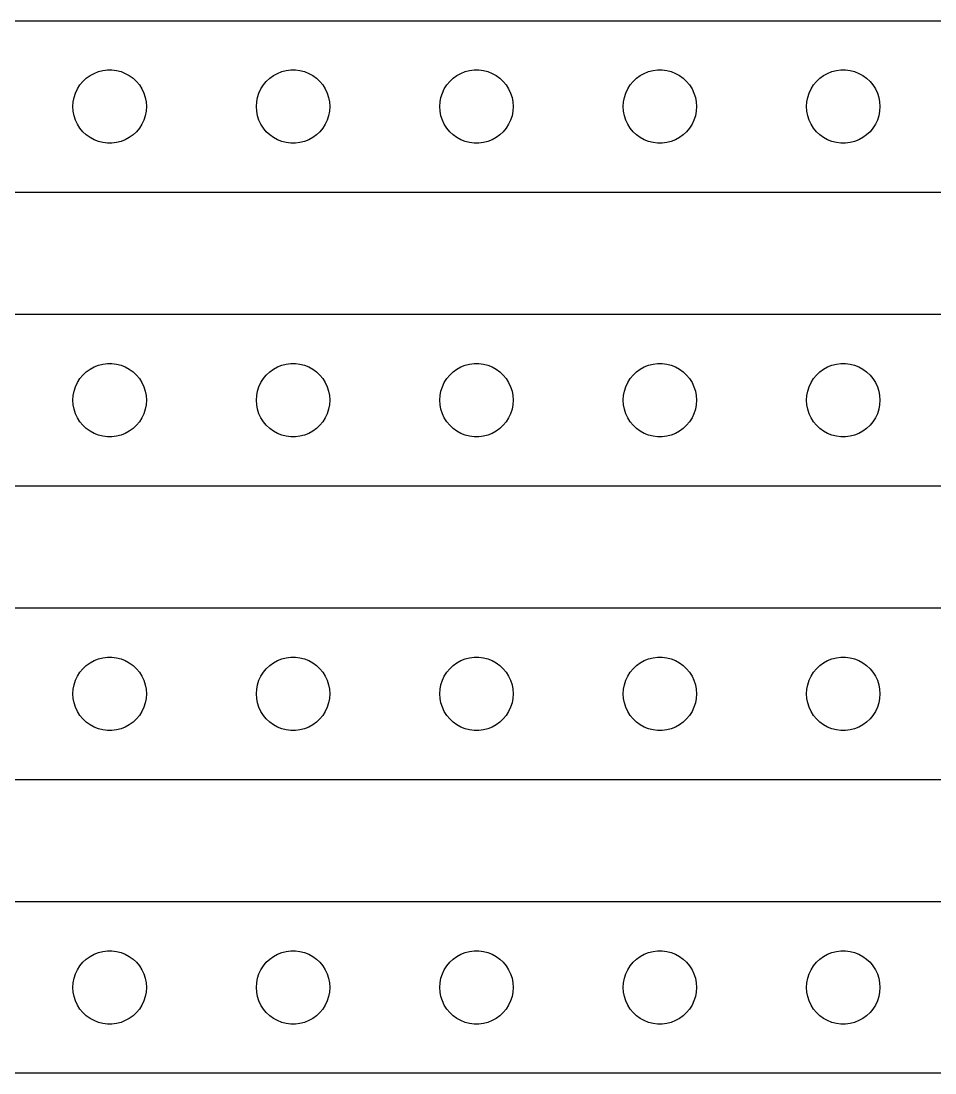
# Model space of a CAD drawing. Header units: metres. Extents: x -150 to 150, y 65 to 151.
# Drawn here: x -74.8 to 0, y 65 to 151 of the extents above; entities that cross this region are included whole.
import ezdxf

# ---------------------------------------------------------------- set-up
doc = ezdxf.new("R2010")
doc.units = ezdxf.units.M

msp = doc.modelspace()

# ---------------------------------------------------------------- linework, layer by layer
for p, q in [((144.814, 150.99), (-144.814, 150.99)), ((-69.6869, 146.054), (-69.4123, 146.312)), ((-69.4123, 146.312), (-69.1075, 146.533)), ((-69.1075, 146.533), (-68.7773, 146.714)), ((-68.7773, 146.714), (-68.427, 146.853)), ((-68.427, 146.853), (-68.0621, 146.947)), ((-68.0621, 146.947), (-67.6884, 146.994)), ((-67.6884, 146.994), (-67.3116, 146.994)), ((-67.3116, 146.994), (-66.9379, 146.947)), ((-66.9379, 146.947), (-66.573, 146.853)), ((-66.573, 146.853), (-66.2227, 146.714)), ((-66.2227, 146.714), (-65.8925, 146.533)), ((-65.8925, 146.533), (-65.5877, 146.312)), ((-65.5877, 146.312), (-65.3131, 146.054)), ((-54.6869, 146.054), (-54.4123, 146.312)), ((-54.4123, 146.312), (-54.1075, 146.533)), ((-54.1075, 146.533), (-53.7773, 146.714)), ((-53.7773, 146.714), (-53.427, 146.853)), ((-53.427, 146.853), (-53.0621, 146.947)), ((-53.0621, 146.947), (-52.6884, 146.994)), ((-52.6884, 146.994), (-52.3116, 146.994)), ((-52.3116, 146.994), (-51.9379, 146.947)), ((-51.9379, 146.947), (-51.5729, 146.853)), ((-51.5729, 146.853), (-51.2227, 146.714)), ((-51.2227, 146.714), (-50.8925, 146.533)), ((-50.8925, 146.533), (-50.5877, 146.312)), ((-50.5877, 146.312), (-50.3131, 146.054)), ((-39.6869, 146.054), (-39.4123, 146.312)), ((-39.4123, 146.312), (-39.1075, 146.533)), ((-39.1075, 146.533), (-38.7773, 146.714)), ((-38.7773, 146.714), (-38.427, 146.853)), ((-38.427, 146.853), (-38.0621, 146.947)), ((-38.0621, 146.947), (-37.6884, 146.994)), ((-37.6884, 146.994), (-37.3116, 146.994)), ((-37.3116, 146.994), (-36.9379, 146.947)), ((-36.9379, 146.947), (-36.5729, 146.853)), ((-36.5729, 146.853), (-36.2227, 146.714)), ((-36.2227, 146.714), (-35.8925, 146.533)), ((-35.8925, 146.533), (-35.5877, 146.312)), ((-35.5877, 146.312), (-35.3131, 146.054)), ((-24.6869, 146.054), (-24.4123, 146.312)), ((-24.4123, 146.312), (-24.1075, 146.533)), ((-24.1075, 146.533), (-23.7773, 146.714)), ((-23.7773, 146.714), (-23.427, 146.853)), ((-23.427, 146.853), (-23.0621, 146.947)), ((-23.0621, 146.947), (-22.6884, 146.994)), ((-22.6884, 146.994), (-22.3116, 146.994)), ((-22.3116, 146.994), (-21.9379, 146.947)), ((-21.9379, 146.947), (-21.5729, 146.853)), ((-21.5729, 146.853), (-21.2227, 146.714)), ((-21.2227, 146.714), (-20.8925, 146.533)), ((-20.8925, 146.533), (-20.5877, 146.312)), ((-20.5877, 146.312), (-20.3131, 146.054)), ((-9.6869, 146.054), (-9.41226, 146.312)), ((-9.41226, 146.312), (-9.10747, 146.533)), ((-9.10747, 146.533), (-8.77733, 146.714)), ((-8.77733, 146.714), (-8.42705, 146.853)), ((-8.42705, 146.853), (-8.06213, 146.947)), ((-8.06213, 146.947), (-7.68837, 146.994)), ((-7.68837, 146.994), (-7.31161, 146.994)), ((-7.31161, 146.994), (-6.93785, 146.947)), ((-6.93785, 146.947), (-6.57294, 146.853)), ((-6.57294, 146.853), (-6.22266, 146.714)), ((-6.22266, 146.714), (-5.89252, 146.533)), ((-5.89252, 146.533), (-5.58772, 146.312)), ((-5.58772, 146.312), (-5.31308, 146.054)), ((-70.2893, 145.104), (-70.1289, 145.445)), ((-70.1289, 145.445), (-69.927, 145.763)), ((-69.927, 145.763), (-69.6869, 146.054)), ((-65.3131, 146.054), (-65.073, 145.763)), ((-65.073, 145.763), (-64.8711, 145.445)), ((-64.8711, 145.445), (-64.7107, 145.104)), ((-55.2893, 145.104), (-55.1289, 145.445)), ((-55.1289, 145.445), (-54.927, 145.763)), ((-54.927, 145.763), (-54.6869, 146.054)), ((-50.3131, 146.054), (-50.0729, 145.763)), ((-50.0729, 145.763), (-49.8711, 145.445)), ((-49.8711, 145.445), (-49.7107, 145.104)), ((-40.2893, 145.104), (-40.1289, 145.445)), ((-40.1289, 145.445), (-39.927, 145.763)), ((-39.927, 145.763), (-39.6869, 146.054)), ((-35.3131, 146.054), (-35.0729, 145.763)), ((-35.0729, 145.763), (-34.8711, 145.445)), ((-34.8711, 145.445), (-34.7107, 145.104)), ((-25.2893, 145.104), (-25.1289, 145.445)), ((-25.1289, 145.445), (-24.927, 145.763)), ((-24.927, 145.763), (-24.6869, 146.054)), ((-20.3131, 146.054), (-20.0729, 145.763)), ((-20.0729, 145.763), (-19.8711, 145.445)), ((-19.8711, 145.445), (-19.7107, 145.104)), ((-10.2893, 145.104), (-10.1289, 145.445)), ((-10.1289, 145.445), (-9.92705, 145.763)), ((-9.92705, 145.763), (-9.6869, 146.054)), ((-5.31308, 146.054), (-5.07294, 145.763)), ((-5.07294, 145.763), (-4.87108, 145.445)), ((-4.87108, 145.445), (-4.71066, 145.104)), ((-70.4763, 144.376), (-70.4057, 144.746)), ((-70.4057, 144.746), (-70.2893, 145.104)), ((-64.7107, 145.104), (-64.5943, 144.746)), ((-64.5943, 144.746), (-64.5237, 144.376)), ((-55.4763, 144.376), (-55.4057, 144.746)), ((-55.4057, 144.746), (-55.2893, 145.104)), ((-49.7107, 145.104), (-49.5942, 144.746)), ((-49.5942, 144.746), (-49.5237, 144.376)), ((-40.4763, 144.376), (-40.4057, 144.746)), ((-40.4057, 144.746), (-40.2893, 145.104)), ((-34.7107, 145.104), (-34.5942, 144.746)), ((-34.5942, 144.746), (-34.5237, 144.376)), ((-25.4763, 144.376), (-25.4057, 144.746)), ((-25.4057, 144.746), (-25.2893, 145.104)), ((-19.7107, 145.104), (-19.5942, 144.746)), ((-19.5942, 144.746), (-19.5237, 144.376)), ((-10.4763, 144.376), (-10.4057, 144.746)), ((-10.4057, 144.746), (-10.2893, 145.104)), ((-4.71066, 145.104), (-4.59424, 144.746)), ((-4.59424, 144.746), (-4.52365, 144.376)), ((-70.5, 144), (-70.4763, 144.376)), ((-70.4763, 143.624), (-70.5, 144)), ((-70.4057, 143.254), (-70.4763, 143.624)), ((-64.5237, 143.624), (-64.5943, 143.254)), ((-64.5237, 144.376), (-64.5, 144)), ((-64.5, 144), (-64.5237, 143.624)), ((-55.5, 144), (-55.4763, 144.376)), ((-55.4763, 143.624), (-55.5, 144)), ((-55.4057, 143.254), (-55.4763, 143.624)), ((-49.5237, 143.624), (-49.5942, 143.254)), ((-49.5237, 144.376), (-49.5, 144)), ((-49.5, 144), (-49.5237, 143.624)), ((-40.5, 144), (-40.4763, 144.376)), ((-40.4763, 143.624), (-40.5, 144)), ((-40.4057, 143.254), (-40.4763, 143.624)), ((-34.5237, 143.624), (-34.5942, 143.254)), ((-34.5237, 144.376), (-34.5, 144)), ((-34.5, 144), (-34.5237, 143.624)), ((-25.5, 144), (-25.4763, 144.376)), ((-25.4763, 143.624), (-25.5, 144)), ((-25.4057, 143.254), (-25.4763, 143.624)), ((-19.5237, 143.624), (-19.5942, 143.254)), ((-19.5237, 144.376), (-19.5, 144)), ((-19.5, 144), (-19.5237, 143.624)), ((-10.5, 144), (-10.4763, 144.376)), ((-10.4763, 143.624), (-10.5, 144)), ((-10.4057, 143.254), (-10.4763, 143.624)), ((-4.52365, 143.624), (-4.59424, 143.254)), ((-4.52365, 144.376), (-4.5, 144)), ((-4.5, 144), (-4.52365, 143.624)), ((-70.2893, 142.896), (-70.4057, 143.254)), ((-70.1289, 142.555), (-70.2893, 142.896)), ((-64.7107, 142.896), (-64.8711, 142.555)), ((-64.5943, 143.254), (-64.7107, 142.896)), ((-55.2893, 142.896), (-55.4057, 143.254)), ((-55.1289, 142.555), (-55.2893, 142.896)), ((-49.7107, 142.896), (-49.8711, 142.555)), ((-49.5942, 143.254), (-49.7107, 142.896)), ((-40.2893, 142.896), (-40.4057, 143.254)), ((-40.1289, 142.555), (-40.2893, 142.896)), ((-34.7107, 142.896), (-34.8711, 142.555)), ((-34.5942, 143.254), (-34.7107, 142.896)), ((-25.2893, 142.896), (-25.4057, 143.254)), ((-25.1289, 142.555), (-25.2893, 142.896)), ((-19.7107, 142.896), (-19.8711, 142.555)), ((-19.5942, 143.254), (-19.7107, 142.896)), ((-10.2893, 142.896), (-10.4057, 143.254)), ((-10.1289, 142.555), (-10.2893, 142.896)), ((-4.71066, 142.896), (-4.87108, 142.555)), ((-4.59424, 143.254), (-4.71066, 142.896)), ((-69.927, 142.237), (-70.1289, 142.555)), ((-69.6869, 141.946), (-69.927, 142.237)), ((-69.4123, 141.688), (-69.6869, 141.946)), ((-65.3131, 141.946), (-65.5877, 141.688)), ((-65.073, 142.237), (-65.3131, 141.946)), ((-64.8711, 142.555), (-65.073, 142.237)), ((-54.927, 142.237), (-55.1289, 142.555)), ((-54.6869, 141.946), (-54.927, 142.237)), ((-54.4123, 141.688), (-54.6869, 141.946)), ((-50.3131, 141.946), (-50.5877, 141.688)), ((-50.0729, 142.237), (-50.3131, 141.946)), ((-49.8711, 142.555), (-50.0729, 142.237)), ((-39.927, 142.237), (-40.1289, 142.555)), ((-39.6869, 141.946), (-39.927, 142.237)), ((-39.4123, 141.688), (-39.6869, 141.946)), ((-35.3131, 141.946), (-35.5877, 141.688)), ((-35.0729, 142.237), (-35.3131, 141.946)), ((-34.8711, 142.555), (-35.0729, 142.237)), ((-24.927, 142.237), (-25.1289, 142.555)), ((-24.6869, 141.946), (-24.927, 142.237)), ((-24.4123, 141.688), (-24.6869, 141.946)), ((-20.3131, 141.946), (-20.5877, 141.688)), ((-20.0729, 142.237), (-20.3131, 141.946)), ((-19.8711, 142.555), (-20.0729, 142.237)), ((-9.92705, 142.237), (-10.1289, 142.555)), ((-9.6869, 141.946), (-9.92705, 142.237)), ((-9.41226, 141.688), (-9.6869, 141.946)), ((-5.31308, 141.946), (-5.58772, 141.688)), ((-5.07294, 142.237), (-5.31308, 141.946)), ((-4.87108, 142.555), (-5.07294, 142.237)), ((-69.1075, 141.467), (-69.4123, 141.688)), ((-68.7773, 141.286), (-69.1075, 141.467)), ((-68.427, 141.147), (-68.7773, 141.286)), ((-68.0621, 141.053), (-68.427, 141.147)), ((-67.6884, 141.006), (-68.0621, 141.053)), ((-66.9379, 141.053), (-67.3116, 141.006)), ((-66.573, 141.147), (-66.9379, 141.053)), ((-66.2227, 141.286), (-66.573, 141.147)), ((-65.8925, 141.467), (-66.2227, 141.286)), ((-65.5877, 141.688), (-65.8925, 141.467)), ((-54.1075, 141.467), (-54.4123, 141.688)), ((-53.7773, 141.286), (-54.1075, 141.467)), ((-53.427, 141.147), (-53.7773, 141.286)), ((-53.0621, 141.053), (-53.427, 141.147)), ((-52.6884, 141.006), (-53.0621, 141.053)), ((-51.9379, 141.053), (-52.3116, 141.006)), ((-51.5729, 141.147), (-51.9379, 141.053)), ((-51.2227, 141.286), (-51.5729, 141.147)), ((-50.8925, 141.467), (-51.2227, 141.286)), ((-50.5877, 141.688), (-50.8925, 141.467)), ((-39.1075, 141.467), (-39.4123, 141.688)), ((-38.7773, 141.286), (-39.1075, 141.467)), ((-38.427, 141.147), (-38.7773, 141.286)), ((-38.0621, 141.053), (-38.427, 141.147)), ((-37.6884, 141.006), (-38.0621, 141.053)), ((-36.9379, 141.053), (-37.3116, 141.006)), ((-36.5729, 141.147), (-36.9379, 141.053)), ((-36.2227, 141.286), (-36.5729, 141.147)), ((-35.8925, 141.467), (-36.2227, 141.286)), ((-35.5877, 141.688), (-35.8925, 141.467)), ((-24.1075, 141.467), (-24.4123, 141.688)), ((-23.7773, 141.286), (-24.1075, 141.467)), ((-23.427, 141.147), (-23.7773, 141.286)), ((-23.0621, 141.053), (-23.427, 141.147)), ((-22.6884, 141.006), (-23.0621, 141.053)), ((-21.9379, 141.053), (-22.3116, 141.006)), ((-21.5729, 141.147), (-21.9379, 141.053)), ((-21.2227, 141.286), (-21.5729, 141.147)), ((-20.8925, 141.467), (-21.2227, 141.286)), ((-20.5877, 141.688), (-20.8925, 141.467)), ((-9.10747, 141.467), (-9.41226, 141.688)), ((-8.77733, 141.286), (-9.10747, 141.467)), ((-8.42705, 141.147), (-8.77733, 141.286)), ((-8.06213, 141.053), (-8.42705, 141.147)), ((-7.68837, 141.006), (-8.06213, 141.053)), ((-6.93785, 141.053), (-7.31161, 141.006)), ((-6.57294, 141.147), (-6.93785, 141.053)), ((-6.22266, 141.286), (-6.57294, 141.147)), ((-5.89252, 141.467), (-6.22266, 141.286)), ((-5.58772, 141.688), (-5.89252, 141.467)), ((-67.3116, 141.006), (-67.6884, 141.006)), ((-52.3116, 141.006), (-52.6884, 141.006)), ((-37.3116, 141.006), (-37.6884, 141.006)), ((-22.3116, 141.006), (-22.6884, 141.006)), ((-7.31161, 141.006), (-7.68837, 141.006)), ((-144.814, 137.01), (144.814, 137.01)), ((144.814, 126.99), (-144.814, 126.99)), ((-68.0621, 122.947), (-67.6884, 122.994)), ((-67.6884, 122.994), (-67.3116, 122.994)), ((-67.3116, 122.994), (-66.9379, 122.947)), ((-53.0621, 122.947), (-52.6884, 122.994)), ((-52.6884, 122.994), (-52.3116, 122.994)), ((-52.3116, 122.994), (-51.9379, 122.947)), ((-38.0621, 122.947), (-37.6884, 122.994)), ((-37.6884, 122.994), (-37.3116, 122.994)), ((-37.3116, 122.994), (-36.9379, 122.947)), ((-23.0621, 122.947), (-22.6884, 122.994)), ((-22.6884, 122.994), (-22.3116, 122.994)), ((-22.3116, 122.994), (-21.9379, 122.947)), ((-8.06213, 122.947), (-7.68837, 122.994)), ((-7.68837, 122.994), (-7.31161, 122.994)), ((-7.31161, 122.994), (-6.93785, 122.947)), ((-69.6869, 122.054), (-69.4123, 122.312)), ((-69.4123, 122.312), (-69.1075, 122.533)), ((-69.1075, 122.533), (-68.7773, 122.714)), ((-68.7773, 122.714), (-68.427, 122.853)), ((-68.427, 122.853), (-68.0621, 122.947)), ((-66.9379, 122.947), (-66.573, 122.853)), ((-66.573, 122.853), (-66.2227, 122.714)), ((-66.2227, 122.714), (-65.8925, 122.533)), ((-65.8925, 122.533), (-65.5877, 122.312)), ((-65.5877, 122.312), (-65.3131, 122.054)), ((-54.6869, 122.054), (-54.4123, 122.312)), ((-54.4123, 122.312), (-54.1075, 122.533)), ((-54.1075, 122.533), (-53.7773, 122.714)), ((-53.7773, 122.714), (-53.427, 122.853)), ((-53.427, 122.853), (-53.0621, 122.947)), ((-51.9379, 122.947), (-51.5729, 122.853)), ((-51.5729, 122.853), (-51.2227, 122.714)), ((-51.2227, 122.714), (-50.8925, 122.533)), ((-50.8925, 122.533), (-50.5877, 122.312)), ((-50.5877, 122.312), (-50.3131, 122.054)), ((-39.6869, 122.054), (-39.4123, 122.312)), ((-39.4123, 122.312), (-39.1075, 122.533)), ((-39.1075, 122.533), (-38.7773, 122.714)), ((-38.7773, 122.714), (-38.427, 122.853)), ((-38.427, 122.853), (-38.0621, 122.947)), ((-36.9379, 122.947), (-36.5729, 122.853)), ((-36.5729, 122.853), (-36.2227, 122.714)), ((-36.2227, 122.714), (-35.8925, 122.533)), ((-35.8925, 122.533), (-35.5877, 122.312)), ((-35.5877, 122.312), (-35.3131, 122.054)), ((-24.6869, 122.054), (-24.4123, 122.312)), ((-24.4123, 122.312), (-24.1075, 122.533)), ((-24.1075, 122.533), (-23.7773, 122.714)), ((-23.7773, 122.714), (-23.427, 122.853)), ((-23.427, 122.853), (-23.0621, 122.947)), ((-21.9379, 122.947), (-21.5729, 122.853)), ((-21.5729, 122.853), (-21.2227, 122.714)), ((-21.2227, 122.714), (-20.8925, 122.533)), ((-20.8925, 122.533), (-20.5877, 122.312)), ((-20.5877, 122.312), (-20.3131, 122.054)), ((-9.6869, 122.054), (-9.41226, 122.312)), ((-9.41226, 122.312), (-9.10747, 122.533)), ((-9.10747, 122.533), (-8.77733, 122.714)), ((-8.77733, 122.714), (-8.42705, 122.853)), ((-8.42705, 122.853), (-8.06213, 122.947)), ((-6.93785, 122.947), (-6.57294, 122.853)), ((-6.57294, 122.853), (-6.22266, 122.714)), ((-6.22266, 122.714), (-5.89252, 122.533)), ((-5.89252, 122.533), (-5.58772, 122.312)), ((-5.58772, 122.312), (-5.31308, 122.054)), ((-70.2893, 121.104), (-70.1289, 121.445)), ((-70.1289, 121.445), (-69.927, 121.763)), ((-69.927, 121.763), (-69.6869, 122.054)), ((-65.3131, 122.054), (-65.073, 121.763)), ((-65.073, 121.763), (-64.8711, 121.445)), ((-64.8711, 121.445), (-64.7107, 121.104)), ((-55.2893, 121.104), (-55.1289, 121.445)), ((-55.1289, 121.445), (-54.927, 121.763)), ((-54.927, 121.763), (-54.6869, 122.054)), ((-50.3131, 122.054), (-50.0729, 121.763)), ((-50.0729, 121.763), (-49.8711, 121.445)), ((-49.8711, 121.445), (-49.7107, 121.104)), ((-40.2893, 121.104), (-40.1289, 121.445)), ((-40.1289, 121.445), (-39.927, 121.763)), ((-39.927, 121.763), (-39.6869, 122.054)), ((-35.3131, 122.054), (-35.0729, 121.763)), ((-35.0729, 121.763), (-34.8711, 121.445)), ((-34.8711, 121.445), (-34.7107, 121.104)), ((-25.2893, 121.104), (-25.1289, 121.445)), ((-25.1289, 121.445), (-24.927, 121.763)), ((-24.927, 121.763), (-24.6869, 122.054)), ((-20.3131, 122.054), (-20.0729, 121.763)), ((-20.0729, 121.763), (-19.8711, 121.445)), ((-19.8711, 121.445), (-19.7107, 121.104)), ((-10.2893, 121.104), (-10.1289, 121.445)), ((-10.1289, 121.445), (-9.92705, 121.763)), ((-9.92705, 121.763), (-9.6869, 122.054)), ((-5.31308, 122.054), (-5.07294, 121.763)), ((-5.07294, 121.763), (-4.87108, 121.445)), ((-4.87108, 121.445), (-4.71066, 121.104)), ((-70.5, 120), (-70.4763, 120.376)), ((-70.4763, 120.376), (-70.4057, 120.746)), ((-70.4057, 120.746), (-70.2893, 121.104)), ((-64.7107, 121.104), (-64.5943, 120.746)), ((-64.5943, 120.746), (-64.5237, 120.376)), ((-64.5237, 120.376), (-64.5, 120)), ((-55.5, 120), (-55.4763, 120.376)), ((-55.4763, 120.376), (-55.4057, 120.746)), ((-55.4057, 120.746), (-55.2893, 121.104)), ((-49.7107, 121.104), (-49.5942, 120.746)), ((-49.5942, 120.746), (-49.5237, 120.376)), ((-49.5237, 120.376), (-49.5, 120)), ((-40.5, 120), (-40.4763, 120.376)), ((-40.4763, 120.376), (-40.4057, 120.746)), ((-40.4057, 120.746), (-40.2893, 121.104)), ((-34.7107, 121.104), (-34.5942, 120.746)), ((-34.5942, 120.746), (-34.5237, 120.376)), ((-34.5237, 120.376), (-34.5, 120)), ((-25.5, 120), (-25.4763, 120.376)), ((-25.4763, 120.376), (-25.4057, 120.746)), ((-25.4057, 120.746), (-25.2893, 121.104)), ((-19.7107, 121.104), (-19.5942, 120.746)), ((-19.5942, 120.746), (-19.5237, 120.376)), ((-19.5237, 120.376), (-19.5, 120)), ((-10.5, 120), (-10.4763, 120.376)), ((-10.4763, 120.376), (-10.4057, 120.746)), ((-10.4057, 120.746), (-10.2893, 121.104)), ((-4.71066, 121.104), (-4.59424, 120.746)), ((-4.59424, 120.746), (-4.52365, 120.376)), ((-4.52365, 120.376), (-4.5, 120)), ((-70.4763, 119.624), (-70.5, 120)), ((-70.4057, 119.254), (-70.4763, 119.624)), ((-64.5237, 119.624), (-64.5943, 119.254)), ((-64.5, 120), (-64.5237, 119.624)), ((-55.4763, 119.624), (-55.5, 120)), ((-55.4057, 119.254), (-55.4763, 119.624)), ((-49.5237, 119.624), (-49.5942, 119.254)), ((-49.5, 120), (-49.5237, 119.624)), ((-40.4763, 119.624), (-40.5, 120)), ((-40.4057, 119.254), (-40.4763, 119.624)), ((-34.5237, 119.624), (-34.5942, 119.254)), ((-34.5, 120), (-34.5237, 119.624)), ((-25.4763, 119.624), (-25.5, 120)), ((-25.4057, 119.254), (-25.4763, 119.624)), ((-19.5237, 119.624), (-19.5942, 119.254)), ((-19.5, 120), (-19.5237, 119.624)), ((-10.4763, 119.624), (-10.5, 120)), ((-10.4057, 119.254), (-10.4763, 119.624)), ((-4.52365, 119.624), (-4.59424, 119.254)), ((-4.5, 120), (-4.52365, 119.624)), ((-70.2893, 118.896), (-70.4057, 119.254)), ((-70.1289, 118.555), (-70.2893, 118.896)), ((-64.7107, 118.896), (-64.8711, 118.555)), ((-64.5943, 119.254), (-64.7107, 118.896)), ((-55.2893, 118.896), (-55.4057, 119.254)), ((-55.1289, 118.555), (-55.2893, 118.896)), ((-49.7107, 118.896), (-49.8711, 118.555)), ((-49.5942, 119.254), (-49.7107, 118.896)), ((-40.2893, 118.896), (-40.4057, 119.254)), ((-40.1289, 118.555), (-40.2893, 118.896)), ((-34.7107, 118.896), (-34.8711, 118.555)), ((-34.5942, 119.254), (-34.7107, 118.896)), ((-25.2893, 118.896), (-25.4057, 119.254)), ((-25.1289, 118.555), (-25.2893, 118.896)), ((-19.7107, 118.896), (-19.8711, 118.555)), ((-19.5942, 119.254), (-19.7107, 118.896)), ((-10.2893, 118.896), (-10.4057, 119.254)), ((-10.1289, 118.555), (-10.2893, 118.896)), ((-4.71066, 118.896), (-4.87108, 118.555)), ((-4.59424, 119.254), (-4.71066, 118.896)), ((-69.927, 118.237), (-70.1289, 118.555)), ((-69.6869, 117.946), (-69.927, 118.237)), ((-69.4123, 117.688), (-69.6869, 117.946)), ((-65.3131, 117.946), (-65.5877, 117.688)), ((-65.073, 118.237), (-65.3131, 117.946)), ((-64.8711, 118.555), (-65.073, 118.237)), ((-54.927, 118.237), (-55.1289, 118.555)), ((-54.6869, 117.946), (-54.927, 118.237)), ((-54.4123, 117.688), (-54.6869, 117.946)), ((-50.3131, 117.946), (-50.5877, 117.688)), ((-50.0729, 118.237), (-50.3131, 117.946)), ((-49.8711, 118.555), (-50.0729, 118.237)), ((-39.927, 118.237), (-40.1289, 118.555)), ((-39.6869, 117.946), (-39.927, 118.237)), ((-39.4123, 117.688), (-39.6869, 117.946)), ((-35.3131, 117.946), (-35.5877, 117.688)), ((-35.0729, 118.237), (-35.3131, 117.946)), ((-34.8711, 118.555), (-35.0729, 118.237)), ((-24.927, 118.237), (-25.1289, 118.555)), ((-24.6869, 117.946), (-24.927, 118.237)), ((-24.4123, 117.688), (-24.6869, 117.946)), ((-20.3131, 117.946), (-20.5877, 117.688)), ((-20.0729, 118.237), (-20.3131, 117.946)), ((-19.8711, 118.555), (-20.0729, 118.237)), ((-9.92705, 118.237), (-10.1289, 118.555)), ((-9.6869, 117.946), (-9.92705, 118.237)), ((-9.41226, 117.688), (-9.6869, 117.946)), ((-5.31308, 117.946), (-5.58772, 117.688)), ((-5.07294, 118.237), (-5.31308, 117.946)), ((-4.87108, 118.555), (-5.07294, 118.237)), ((-69.1075, 117.467), (-69.4123, 117.688)), ((-68.7773, 117.286), (-69.1075, 117.467)), ((-68.427, 117.147), (-68.7773, 117.286)), ((-68.0621, 117.053), (-68.427, 117.147)), ((-67.6884, 117.006), (-68.0621, 117.053)), ((-67.3116, 117.006), (-67.6884, 117.006)), ((-66.9379, 117.053), (-67.3116, 117.006)), ((-66.573, 117.147), (-66.9379, 117.053)), ((-66.2227, 117.286), (-66.573, 117.147)), ((-65.8925, 117.467), (-66.2227, 117.286)), ((-65.5877, 117.688), (-65.8925, 117.467)), ((-54.1075, 117.467), (-54.4123, 117.688)), ((-53.7773, 117.286), (-54.1075, 117.467)), ((-53.427, 117.147), (-53.7773, 117.286)), ((-53.0621, 117.053), (-53.427, 117.147)), ((-52.6884, 117.006), (-53.0621, 117.053)), ((-52.3116, 117.006), (-52.6884, 117.006)), ((-51.9379, 117.053), (-52.3116, 117.006)), ((-51.5729, 117.147), (-51.9379, 117.053)), ((-51.2227, 117.286), (-51.5729, 117.147)), ((-50.8925, 117.467), (-51.2227, 117.286)), ((-50.5877, 117.688), (-50.8925, 117.467)), ((-39.1075, 117.467), (-39.4123, 117.688)), ((-38.7773, 117.286), (-39.1075, 117.467)), ((-38.427, 117.147), (-38.7773, 117.286)), ((-38.0621, 117.053), (-38.427, 117.147)), ((-37.6884, 117.006), (-38.0621, 117.053)), ((-37.3116, 117.006), (-37.6884, 117.006)), ((-36.9379, 117.053), (-37.3116, 117.006)), ((-36.5729, 117.147), (-36.9379, 117.053)), ((-36.2227, 117.286), (-36.5729, 117.147)), ((-35.8925, 117.467), (-36.2227, 117.286)), ((-35.5877, 117.688), (-35.8925, 117.467)), ((-24.1075, 117.467), (-24.4123, 117.688)), ((-23.7773, 117.286), (-24.1075, 117.467)), ((-23.427, 117.147), (-23.7773, 117.286)), ((-23.0621, 117.053), (-23.427, 117.147)), ((-22.6884, 117.006), (-23.0621, 117.053)), ((-22.3116, 117.006), (-22.6884, 117.006)), ((-21.9379, 117.053), (-22.3116, 117.006)), ((-21.5729, 117.147), (-21.9379, 117.053)), ((-21.2227, 117.286), (-21.5729, 117.147)), ((-20.8925, 117.467), (-21.2227, 117.286)), ((-20.5877, 117.688), (-20.8925, 117.467)), ((-9.10747, 117.467), (-9.41226, 117.688)), ((-8.77733, 117.286), (-9.10747, 117.467)), ((-8.42705, 117.147), (-8.77733, 117.286)), ((-8.06213, 117.053), (-8.42705, 117.147)), ((-7.68837, 117.006), (-8.06213, 117.053)), ((-7.31161, 117.006), (-7.68837, 117.006)), ((-6.93785, 117.053), (-7.31161, 117.006)), ((-6.57294, 117.147), (-6.93785, 117.053)), ((-6.22266, 117.286), (-6.57294, 117.147)), ((-5.89252, 117.467), (-6.22266, 117.286)), ((-5.58772, 117.688), (-5.89252, 117.467)), ((-144.814, 113.01), (144.814, 113.01)), ((144.814, 102.99), (-144.814, 102.99)), ((-68.427, 98.8532), (-68.0621, 98.9469)), ((-68.0621, 98.9469), (-67.6884, 98.9941)), ((-67.6884, 98.9941), (-67.3116, 98.9941)), ((-67.3116, 98.9941), (-66.9379, 98.9469)), ((-66.9379, 98.9469), (-66.573, 98.8532)), ((-53.427, 98.8532), (-53.0621, 98.9469)), ((-53.0621, 98.9469), (-52.6884, 98.9941)), ((-52.6884, 98.9941), (-52.3116, 98.9941)), ((-52.3116, 98.9941), (-51.9379, 98.9469)), ((-51.9379, 98.9469), (-51.5729, 98.8532)), ((-38.427, 98.8532), (-38.0621, 98.9469)), ((-38.0621, 98.9469), (-37.6884, 98.9941)), ((-37.6884, 98.9941), (-37.3116, 98.9941)), ((-37.3116, 98.9941), (-36.9379, 98.9469)), ((-36.9379, 98.9469), (-36.5729, 98.8532)), ((-23.427, 98.8532), (-23.0621, 98.9469)), ((-23.0621, 98.9469), (-22.6884, 98.9941)), ((-22.6884, 98.9941), (-22.3116, 98.9941)), ((-22.3116, 98.9941), (-21.9379, 98.9469)), ((-21.9379, 98.9469), (-21.5729, 98.8532)), ((-8.42705, 98.8532), (-8.06213, 98.9469)), ((-8.06213, 98.9469), (-7.68837, 98.9941)), ((-7.68837, 98.9941), (-7.31161, 98.9941)), ((-7.31161, 98.9941), (-6.93785, 98.9469)), ((-6.93785, 98.9469), (-6.57294, 98.8532)), ((-69.927, 97.7634), (-69.6869, 98.0536)), ((-69.6869, 98.0536), (-69.4123, 98.3115)), ((-69.4123, 98.3115), (-69.1075, 98.533)), ((-69.1075, 98.533), (-68.7773, 98.7145)), ((-68.7773, 98.7145), (-68.427, 98.8532)), ((-66.573, 98.8532), (-66.2227, 98.7145)), ((-66.2227, 98.7145), (-65.8925, 98.533)), ((-65.8925, 98.533), (-65.5877, 98.3115)), ((-65.5877, 98.3115), (-65.3131, 98.0536)), ((-65.3131, 98.0536), (-65.073, 97.7634)), ((-54.927, 97.7634), (-54.6869, 98.0536)), ((-54.6869, 98.0536), (-54.4123, 98.3115)), ((-54.4123, 98.3115), (-54.1075, 98.533)), ((-54.1075, 98.533), (-53.7773, 98.7145)), ((-53.7773, 98.7145), (-53.427, 98.8532)), ((-51.5729, 98.8532), (-51.2227, 98.7145)), ((-51.2227, 98.7145), (-50.8925, 98.533)), ((-50.8925, 98.533), (-50.5877, 98.3115)), ((-50.5877, 98.3115), (-50.3131, 98.0536)), ((-50.3131, 98.0536), (-50.0729, 97.7634)), ((-39.927, 97.7634), (-39.6869, 98.0536)), ((-39.6869, 98.0536), (-39.4123, 98.3115)), ((-39.4123, 98.3115), (-39.1075, 98.533)), ((-39.1075, 98.533), (-38.7773, 98.7145)), ((-38.7773, 98.7145), (-38.427, 98.8532)), ((-36.5729, 98.8532), (-36.2227, 98.7145)), ((-36.2227, 98.7145), (-35.8925, 98.533)), ((-35.8925, 98.533), (-35.5877, 98.3115)), ((-35.5877, 98.3115), (-35.3131, 98.0536)), ((-35.3131, 98.0536), (-35.0729, 97.7634)), ((-24.927, 97.7634), (-24.6869, 98.0536)), ((-24.6869, 98.0536), (-24.4123, 98.3115)), ((-24.4123, 98.3115), (-24.1075, 98.533)), ((-24.1075, 98.533), (-23.7773, 98.7145)), ((-23.7773, 98.7145), (-23.427, 98.8532)), ((-21.5729, 98.8532), (-21.2227, 98.7145)), ((-21.2227, 98.7145), (-20.8925, 98.533)), ((-20.8925, 98.533), (-20.5877, 98.3115)), ((-20.5877, 98.3115), (-20.3131, 98.0536)), ((-20.3131, 98.0536), (-20.0729, 97.7634)), ((-9.92705, 97.7634), (-9.6869, 98.0536)), ((-9.6869, 98.0536), (-9.41226, 98.3115)), ((-9.41226, 98.3115), (-9.10747, 98.533)), ((-9.10747, 98.533), (-8.77733, 98.7145)), ((-8.77733, 98.7145), (-8.42705, 98.8532)), ((-6.57294, 98.8532), (-6.22266, 98.7145)), ((-6.22266, 98.7145), (-5.89252, 98.533)), ((-5.89252, 98.533), (-5.58772, 98.3115)), ((-5.58772, 98.3115), (-5.31308, 98.0536)), ((-5.31308, 98.0536), (-5.07294, 97.7634)), ((-70.2893, 97.1044), (-70.1289, 97.4453)), ((-70.1289, 97.4453), (-69.927, 97.7634)), ((-65.073, 97.7634), (-64.8711, 97.4453)), ((-64.8711, 97.4453), (-64.7107, 97.1044)), ((-55.2893, 97.1044), (-55.1289, 97.4453)), ((-55.1289, 97.4453), (-54.927, 97.7634)), ((-50.0729, 97.7634), (-49.8711, 97.4453)), ((-49.8711, 97.4453), (-49.7107, 97.1044)), ((-40.2893, 97.1044), (-40.1289, 97.4453)), ((-40.1289, 97.4453), (-39.927, 97.7634)), ((-35.0729, 97.7634), (-34.8711, 97.4453)), ((-34.8711, 97.4453), (-34.7107, 97.1044)), ((-25.2893, 97.1044), (-25.1289, 97.4453)), ((-25.1289, 97.4453), (-24.927, 97.7634)), ((-20.0729, 97.7634), (-19.8711, 97.4453)), ((-19.8711, 97.4453), (-19.7107, 97.1044)), ((-10.2893, 97.1044), (-10.1289, 97.4453)), ((-10.1289, 97.4453), (-9.92705, 97.7634)), ((-5.07294, 97.7634), (-4.87108, 97.4453)), ((-4.87108, 97.4453), (-4.71066, 97.1044)), ((-70.5, 96), (-70.4763, 96.376)), ((-70.4763, 96.376), (-70.4057, 96.7461)), ((-70.4057, 96.7461), (-70.2893, 97.1044)), ((-64.7107, 97.1044), (-64.5943, 96.7461)), ((-64.5943, 96.7461), (-64.5237, 96.376)), ((-64.5237, 96.376), (-64.5, 96)), ((-55.5, 96), (-55.4763, 96.376)), ((-55.4763, 96.376), (-55.4057, 96.7461)), ((-55.4057, 96.7461), (-55.2893, 97.1044)), ((-49.7107, 97.1044), (-49.5942, 96.7461)), ((-49.5942, 96.7461), (-49.5237, 96.376)), ((-49.5237, 96.376), (-49.5, 96)), ((-40.5, 96), (-40.4763, 96.376)), ((-40.4763, 96.376), (-40.4057, 96.7461)), ((-40.4057, 96.7461), (-40.2893, 97.1044)), ((-34.7107, 97.1044), (-34.5942, 96.7461)), ((-34.5942, 96.7461), (-34.5237, 96.376)), ((-34.5237, 96.376), (-34.5, 96)), ((-25.5, 96), (-25.4763, 96.376)), ((-25.4763, 96.376), (-25.4057, 96.7461)), ((-25.4057, 96.7461), (-25.2893, 97.1044)), ((-19.7107, 97.1044), (-19.5942, 96.7461)), ((-19.5942, 96.7461), (-19.5237, 96.376)), ((-19.5237, 96.376), (-19.5, 96)), ((-10.5, 96), (-10.4763, 96.376)), ((-10.4763, 96.376), (-10.4057, 96.7461)), ((-10.4057, 96.7461), (-10.2893, 97.1044)), ((-4.71066, 97.1044), (-4.59424, 96.7461)), ((-4.59424, 96.7461), (-4.52365, 96.376)), ((-4.52365, 96.376), (-4.5, 96)), ((-70.4763, 95.624), (-70.5, 96)), ((-70.4057, 95.2539), (-70.4763, 95.624)), ((-64.5237, 95.624), (-64.5943, 95.2539)), ((-64.5, 96), (-64.5237, 95.624)), ((-55.4763, 95.624), (-55.5, 96)), ((-55.4057, 95.2539), (-55.4763, 95.624)), ((-49.5237, 95.624), (-49.5942, 95.2539)), ((-49.5, 96), (-49.5237, 95.624)), ((-40.4763, 95.624), (-40.5, 96)), ((-40.4057, 95.2539), (-40.4763, 95.624)), ((-34.5237, 95.624), (-34.5942, 95.2539)), ((-34.5, 96), (-34.5237, 95.624)), ((-25.4763, 95.624), (-25.5, 96)), ((-25.4057, 95.2539), (-25.4763, 95.624)), ((-19.5237, 95.624), (-19.5942, 95.2539)), ((-19.5, 96), (-19.5237, 95.624)), ((-10.4763, 95.624), (-10.5, 96)), ((-10.4057, 95.2539), (-10.4763, 95.624)), ((-4.52365, 95.624), (-4.59424, 95.2539)), ((-4.5, 96), (-4.52365, 95.624)), ((-70.2893, 94.8956), (-70.4057, 95.2539)), ((-70.1289, 94.5547), (-70.2893, 94.8956)), ((-64.7107, 94.8956), (-64.8711, 94.5547)), ((-64.5943, 95.2539), (-64.7107, 94.8956)), ((-55.2893, 94.8956), (-55.4057, 95.2539)), ((-55.1289, 94.5547), (-55.2893, 94.8956)), ((-49.7107, 94.8956), (-49.8711, 94.5547)), ((-49.5942, 95.2539), (-49.7107, 94.8956)), ((-40.2893, 94.8956), (-40.4057, 95.2539)), ((-40.1289, 94.5547), (-40.2893, 94.8956)), ((-34.7107, 94.8956), (-34.8711, 94.5547)), ((-34.5942, 95.2539), (-34.7107, 94.8956)), ((-25.2893, 94.8956), (-25.4057, 95.2539)), ((-25.1289, 94.5547), (-25.2893, 94.8956)), ((-19.7107, 94.8956), (-19.8711, 94.5547)), ((-19.5942, 95.2539), (-19.7107, 94.8956)), ((-10.2893, 94.8956), (-10.4057, 95.2539)), ((-10.1289, 94.5547), (-10.2893, 94.8956)), ((-4.71066, 94.8956), (-4.87108, 94.5547)), ((-4.59424, 95.2539), (-4.71066, 94.8956)), ((-69.927, 94.2366), (-70.1289, 94.5547)), ((-69.6869, 93.9464), (-69.927, 94.2366)), ((-69.4123, 93.6885), (-69.6869, 93.9464)), ((-65.3131, 93.9464), (-65.5877, 93.6885)), ((-65.073, 94.2366), (-65.3131, 93.9464)), ((-64.8711, 94.5547), (-65.073, 94.2366)), ((-54.927, 94.2366), (-55.1289, 94.5547)), ((-54.6869, 93.9464), (-54.927, 94.2366)), ((-54.4123, 93.6885), (-54.6869, 93.9464)), ((-50.3131, 93.9464), (-50.5877, 93.6885)), ((-50.0729, 94.2366), (-50.3131, 93.9464)), ((-49.8711, 94.5547), (-50.0729, 94.2366)), ((-39.927, 94.2366), (-40.1289, 94.5547)), ((-39.6869, 93.9464), (-39.927, 94.2366)), ((-39.4123, 93.6885), (-39.6869, 93.9464)), ((-35.3131, 93.9464), (-35.5877, 93.6885)), ((-35.0729, 94.2366), (-35.3131, 93.9464)), ((-34.8711, 94.5547), (-35.0729, 94.2366)), ((-24.927, 94.2366), (-25.1289, 94.5547)), ((-24.6869, 93.9464), (-24.927, 94.2366)), ((-24.4123, 93.6885), (-24.6869, 93.9464)), ((-20.3131, 93.9464), (-20.5877, 93.6885)), ((-20.0729, 94.2366), (-20.3131, 93.9464)), ((-19.8711, 94.5547), (-20.0729, 94.2366)), ((-9.92705, 94.2366), (-10.1289, 94.5547)), ((-9.6869, 93.9464), (-9.92705, 94.2366)), ((-9.41226, 93.6885), (-9.6869, 93.9464)), ((-5.31308, 93.9464), (-5.58772, 93.6885)), ((-5.07294, 94.2366), (-5.31308, 93.9464)), ((-4.87108, 94.5547), (-5.07294, 94.2366)), ((-69.1075, 93.467), (-69.4123, 93.6885)), ((-68.7773, 93.2855), (-69.1075, 93.467)), ((-68.427, 93.1468), (-68.7773, 93.2855)), ((-68.0621, 93.0531), (-68.427, 93.1468)), ((-67.6884, 93.0059), (-68.0621, 93.0531)), ((-67.3116, 93.0059), (-67.6884, 93.0059)), ((-66.9379, 93.0531), (-67.3116, 93.0059)), ((-66.573, 93.1468), (-66.9379, 93.0531)), ((-66.2227, 93.2855), (-66.573, 93.1468)), ((-65.8925, 93.467), (-66.2227, 93.2855)), ((-65.5877, 93.6885), (-65.8925, 93.467)), ((-54.1075, 93.467), (-54.4123, 93.6885)), ((-53.7773, 93.2855), (-54.1075, 93.467)), ((-53.427, 93.1468), (-53.7773, 93.2855)), ((-53.0621, 93.0531), (-53.427, 93.1468)), ((-52.6884, 93.0059), (-53.0621, 93.0531)), ((-52.3116, 93.0059), (-52.6884, 93.0059)), ((-51.9379, 93.0531), (-52.3116, 93.0059)), ((-51.5729, 93.1468), (-51.9379, 93.0531)), ((-51.2227, 93.2855), (-51.5729, 93.1468)), ((-50.8925, 93.467), (-51.2227, 93.2855)), ((-50.5877, 93.6885), (-50.8925, 93.467)), ((-39.1075, 93.467), (-39.4123, 93.6885)), ((-38.7773, 93.2855), (-39.1075, 93.467)), ((-38.427, 93.1468), (-38.7773, 93.2855)), ((-38.0621, 93.0531), (-38.427, 93.1468)), ((-37.6884, 93.0059), (-38.0621, 93.0531)), ((-37.3116, 93.0059), (-37.6884, 93.0059)), ((-36.9379, 93.0531), (-37.3116, 93.0059)), ((-36.5729, 93.1468), (-36.9379, 93.0531)), ((-36.2227, 93.2855), (-36.5729, 93.1468)), ((-35.8925, 93.467), (-36.2227, 93.2855)), ((-35.5877, 93.6885), (-35.8925, 93.467)), ((-24.1075, 93.467), (-24.4123, 93.6885)), ((-23.7773, 93.2855), (-24.1075, 93.467)), ((-23.427, 93.1468), (-23.7773, 93.2855)), ((-23.0621, 93.0531), (-23.427, 93.1468)), ((-22.6884, 93.0059), (-23.0621, 93.0531)), ((-22.3116, 93.0059), (-22.6884, 93.0059)), ((-21.9379, 93.0531), (-22.3116, 93.0059)), ((-21.5729, 93.1468), (-21.9379, 93.0531)), ((-21.2227, 93.2855), (-21.5729, 93.1468)), ((-20.8925, 93.467), (-21.2227, 93.2855)), ((-20.5877, 93.6885), (-20.8925, 93.467)), ((-9.10747, 93.467), (-9.41226, 93.6885)), ((-8.77733, 93.2855), (-9.10747, 93.467)), ((-8.42705, 93.1468), (-8.77733, 93.2855)), ((-8.06213, 93.0531), (-8.42705, 93.1468)), ((-7.68837, 93.0059), (-8.06213, 93.0531)), ((-7.31161, 93.0059), (-7.68837, 93.0059)), ((-6.93785, 93.0531), (-7.31161, 93.0059)), ((-6.57294, 93.1468), (-6.93785, 93.0531)), ((-6.22266, 93.2855), (-6.57294, 93.1468)), ((-5.89252, 93.467), (-6.22266, 93.2855)), ((-5.58772, 93.6885), (-5.89252, 93.467)), ((-144.814, 89.0099), (144.814, 89.0099)), ((144.814, 78.9901), (-144.814, 78.9901)), ((-68.7773, 74.7145), (-68.427, 74.8532)), ((-68.427, 74.8532), (-68.0621, 74.9469)), ((-68.0621, 74.9469), (-67.6884, 74.9941)), ((-67.6884, 74.9941), (-67.3116, 74.9941)), ((-67.3116, 74.9941), (-66.9379, 74.9469)), ((-66.9379, 74.9469), (-66.573, 74.8532)), ((-66.573, 74.8532), (-66.2227, 74.7145)), ((-53.7773, 74.7145), (-53.427, 74.8532)), ((-53.427, 74.8532), (-53.0621, 74.9469)), ((-53.0621, 74.9469), (-52.6884, 74.9941)), ((-52.6884, 74.9941), (-52.3116, 74.9941)), ((-52.3116, 74.9941), (-51.9379, 74.9469)), ((-51.9379, 74.9469), (-51.5729, 74.8532)), ((-51.5729, 74.8532), (-51.2227, 74.7145)), ((-38.7773, 74.7145), (-38.427, 74.8532)), ((-38.427, 74.8532), (-38.0621, 74.9469)), ((-38.0621, 74.9469), (-37.6884, 74.9941)), ((-37.6884, 74.9941), (-37.3116, 74.9941)), ((-37.3116, 74.9941), (-36.9379, 74.9469)), ((-36.9379, 74.9469), (-36.5729, 74.8532)), ((-36.5729, 74.8532), (-36.2227, 74.7145)), ((-23.7773, 74.7145), (-23.427, 74.8532)), ((-23.427, 74.8532), (-23.0621, 74.9469)), ((-23.0621, 74.9469), (-22.6884, 74.9941)), ((-22.6884, 74.9941), (-22.3116, 74.9941)), ((-22.3116, 74.9941), (-21.9379, 74.9469)), ((-21.9379, 74.9469), (-21.5729, 74.8532)), ((-21.5729, 74.8532), (-21.2227, 74.7145)), ((-8.77733, 74.7145), (-8.42705, 74.8532)), ((-8.42705, 74.8532), (-8.06213, 74.9469)), ((-8.06213, 74.9469), (-7.68837, 74.9941)), ((-7.68837, 74.9941), (-7.31161, 74.9941)), ((-7.31161, 74.9941), (-6.93785, 74.9469)), ((-6.93785, 74.9469), (-6.57294, 74.8532)), ((-6.57294, 74.8532), (-6.22266, 74.7145)), ((-69.927, 73.7634), (-69.6869, 74.0536)), ((-69.6869, 74.0536), (-69.4123, 74.3115)), ((-69.4123, 74.3115), (-69.1075, 74.533)), ((-69.1075, 74.533), (-68.7773, 74.7145)), ((-66.2227, 74.7145), (-65.8925, 74.533)), ((-65.8925, 74.533), (-65.5877, 74.3115)), ((-65.5877, 74.3115), (-65.3131, 74.0536)), ((-65.3131, 74.0536), (-65.073, 73.7634)), ((-54.927, 73.7634), (-54.6869, 74.0536)), ((-54.6869, 74.0536), (-54.4123, 74.3115)), ((-54.4123, 74.3115), (-54.1075, 74.533)), ((-54.1075, 74.533), (-53.7773, 74.7145)), ((-51.2227, 74.7145), (-50.8925, 74.533)), ((-50.8925, 74.533), (-50.5877, 74.3115)), ((-50.5877, 74.3115), (-50.3131, 74.0536)), ((-50.3131, 74.0536), (-50.0729, 73.7634)), ((-39.927, 73.7634), (-39.6869, 74.0536)), ((-39.6869, 74.0536), (-39.4123, 74.3115)), ((-39.4123, 74.3115), (-39.1075, 74.533)), ((-39.1075, 74.533), (-38.7773, 74.7145)), ((-36.2227, 74.7145), (-35.8925, 74.533)), ((-35.8925, 74.533), (-35.5877, 74.3115)), ((-35.5877, 74.3115), (-35.3131, 74.0536)), ((-35.3131, 74.0536), (-35.0729, 73.7634)), ((-24.927, 73.7634), (-24.6869, 74.0536)), ((-24.6869, 74.0536), (-24.4123, 74.3115)), ((-24.4123, 74.3115), (-24.1075, 74.533)), ((-24.1075, 74.533), (-23.7773, 74.7145)), ((-21.2227, 74.7145), (-20.8925, 74.533)), ((-20.8925, 74.533), (-20.5877, 74.3115)), ((-20.5877, 74.3115), (-20.3131, 74.0536)), ((-20.3131, 74.0536), (-20.0729, 73.7634)), ((-9.92705, 73.7634), (-9.6869, 74.0536)), ((-9.6869, 74.0536), (-9.41226, 74.3115)), ((-9.41226, 74.3115), (-9.10747, 74.533)), ((-9.10747, 74.533), (-8.77733, 74.7145)), ((-6.22266, 74.7145), (-5.89252, 74.533)), ((-5.89252, 74.533), (-5.58772, 74.3115)), ((-5.58772, 74.3115), (-5.31308, 74.0536)), ((-5.31308, 74.0536), (-5.07294, 73.7634)), ((-70.4057, 72.7461), (-70.2893, 73.1044)), ((-70.2893, 73.1044), (-70.1289, 73.4453)), ((-70.1289, 73.4453), (-69.927, 73.7634)), ((-65.073, 73.7634), (-64.8711, 73.4453)), ((-64.8711, 73.4453), (-64.7107, 73.1044)), ((-64.7107, 73.1044), (-64.5943, 72.7461)), ((-55.4057, 72.7461), (-55.2893, 73.1044)), ((-55.2893, 73.1044), (-55.1289, 73.4453)), ((-55.1289, 73.4453), (-54.927, 73.7634)), ((-50.0729, 73.7634), (-49.8711, 73.4453)), ((-49.8711, 73.4453), (-49.7107, 73.1044)), ((-49.7107, 73.1044), (-49.5942, 72.7461)), ((-40.4057, 72.7461), (-40.2893, 73.1044)), ((-40.2893, 73.1044), (-40.1289, 73.4453)), ((-40.1289, 73.4453), (-39.927, 73.7634)), ((-35.0729, 73.7634), (-34.8711, 73.4453)), ((-34.8711, 73.4453), (-34.7107, 73.1044)), ((-34.7107, 73.1044), (-34.5942, 72.7461)), ((-25.4057, 72.7461), (-25.2893, 73.1044)), ((-25.2893, 73.1044), (-25.1289, 73.4453)), ((-25.1289, 73.4453), (-24.927, 73.7634)), ((-20.0729, 73.7634), (-19.8711, 73.4453)), ((-19.8711, 73.4453), (-19.7107, 73.1044)), ((-19.7107, 73.1044), (-19.5942, 72.7461)), ((-10.4057, 72.7461), (-10.2893, 73.1044)), ((-10.2893, 73.1044), (-10.1289, 73.4453)), ((-10.1289, 73.4453), (-9.92705, 73.7634)), ((-5.07294, 73.7634), (-4.87108, 73.4453)), ((-4.87108, 73.4453), (-4.71066, 73.1044)), ((-4.71066, 73.1044), (-4.59424, 72.7461)), ((-70.5, 72), (-70.4763, 72.376)), ((-70.4763, 72.376), (-70.4057, 72.7461)), ((-64.5943, 72.7461), (-64.5237, 72.376)), ((-64.5237, 72.376), (-64.5, 72)), ((-55.5, 72), (-55.4763, 72.376)), ((-55.4763, 72.376), (-55.4057, 72.7461)), ((-49.5942, 72.7461), (-49.5237, 72.376)), ((-49.5237, 72.376), (-49.5, 72)), ((-40.5, 72), (-40.4763, 72.376)), ((-40.4763, 72.376), (-40.4057, 72.7461)), ((-34.5942, 72.7461), (-34.5237, 72.376)), ((-34.5237, 72.376), (-34.5, 72)), ((-25.5, 72), (-25.4763, 72.376)), ((-25.4763, 72.376), (-25.4057, 72.7461)), ((-19.5942, 72.7461), (-19.5237, 72.376)), ((-19.5237, 72.376), (-19.5, 72)), ((-10.5, 72), (-10.4763, 72.376)), ((-10.4763, 72.376), (-10.4057, 72.7461)), ((-4.59424, 72.7461), (-4.52365, 72.376)), ((-4.52365, 72.376), (-4.5, 72)), ((-70.4763, 71.624), (-70.5, 72)), ((-70.4057, 71.2539), (-70.4763, 71.624)), ((-64.5237, 71.624), (-64.5943, 71.2539)), ((-64.5, 72), (-64.5237, 71.624)), ((-55.4763, 71.624), (-55.5, 72)), ((-55.4057, 71.2539), (-55.4763, 71.624)), ((-49.5237, 71.624), (-49.5942, 71.2539)), ((-49.5, 72), (-49.5237, 71.624)), ((-40.4763, 71.624), (-40.5, 72)), ((-40.4057, 71.2539), (-40.4763, 71.624)), ((-34.5237, 71.624), (-34.5942, 71.2539)), ((-34.5, 72), (-34.5237, 71.624)), ((-25.4763, 71.624), (-25.5, 72)), ((-25.4057, 71.2539), (-25.4763, 71.624)), ((-19.5237, 71.624), (-19.5942, 71.2539)), ((-19.5, 72), (-19.5237, 71.624)), ((-10.4763, 71.624), (-10.5, 72)), ((-10.4057, 71.2539), (-10.4763, 71.624)), ((-4.52365, 71.624), (-4.59424, 71.2539)), ((-4.5, 72), (-4.52365, 71.624)), ((-70.2893, 70.8956), (-70.4057, 71.2539)), ((-70.1289, 70.5547), (-70.2893, 70.8956)), ((-69.927, 70.2366), (-70.1289, 70.5547)), ((-64.8711, 70.5547), (-65.073, 70.2366)), ((-64.7107, 70.8956), (-64.8711, 70.5547)), ((-64.5943, 71.2539), (-64.7107, 70.8956)), ((-55.2893, 70.8956), (-55.4057, 71.2539)), ((-55.1289, 70.5547), (-55.2893, 70.8956)), ((-54.927, 70.2366), (-55.1289, 70.5547)), ((-49.8711, 70.5547), (-50.0729, 70.2366)), ((-49.7107, 70.8956), (-49.8711, 70.5547)), ((-49.5942, 71.2539), (-49.7107, 70.8956)), ((-40.2893, 70.8956), (-40.4057, 71.2539)), ((-40.1289, 70.5547), (-40.2893, 70.8956)), ((-39.927, 70.2366), (-40.1289, 70.5547)), ((-34.8711, 70.5547), (-35.0729, 70.2366)), ((-34.7107, 70.8956), (-34.8711, 70.5547)), ((-34.5942, 71.2539), (-34.7107, 70.8956)), ((-25.2893, 70.8956), (-25.4057, 71.2539)), ((-25.1289, 70.5547), (-25.2893, 70.8956)), ((-24.927, 70.2366), (-25.1289, 70.5547)), ((-19.8711, 70.5547), (-20.0729, 70.2366)), ((-19.7107, 70.8956), (-19.8711, 70.5547)), ((-19.5942, 71.2539), (-19.7107, 70.8956)), ((-10.2893, 70.8956), (-10.4057, 71.2539)), ((-10.1289, 70.5547), (-10.2893, 70.8956)), ((-9.92705, 70.2366), (-10.1289, 70.5547)), ((-4.87108, 70.5547), (-5.07294, 70.2366)), ((-4.71066, 70.8956), (-4.87108, 70.5547)), ((-4.59424, 71.2539), (-4.71066, 70.8956)), ((-69.6869, 69.9464), (-69.927, 70.2366)), ((-69.4123, 69.6885), (-69.6869, 69.9464)), ((-69.1075, 69.467), (-69.4123, 69.6885)), ((-65.5877, 69.6885), (-65.8925, 69.467)), ((-65.3131, 69.9464), (-65.5877, 69.6885)), ((-65.073, 70.2366), (-65.3131, 69.9464)), ((-54.6869, 69.9464), (-54.927, 70.2366)), ((-54.4123, 69.6885), (-54.6869, 69.9464)), ((-54.1075, 69.467), (-54.4123, 69.6885)), ((-50.5877, 69.6885), (-50.8925, 69.467)), ((-50.3131, 69.9464), (-50.5877, 69.6885)), ((-50.0729, 70.2366), (-50.3131, 69.9464)), ((-39.6869, 69.9464), (-39.927, 70.2366)), ((-39.4123, 69.6885), (-39.6869, 69.9464)), ((-39.1075, 69.467), (-39.4123, 69.6885)), ((-35.5877, 69.6885), (-35.8925, 69.467)), ((-35.3131, 69.9464), (-35.5877, 69.6885)), ((-35.0729, 70.2366), (-35.3131, 69.9464)), ((-24.6869, 69.9464), (-24.927, 70.2366)), ((-24.4123, 69.6885), (-24.6869, 69.9464)), ((-24.1075, 69.467), (-24.4123, 69.6885)), ((-20.5877, 69.6885), (-20.8925, 69.467)), ((-20.3131, 69.9464), (-20.5877, 69.6885)), ((-20.0729, 70.2366), (-20.3131, 69.9464)), ((-9.6869, 69.9464), (-9.92705, 70.2366)), ((-9.41226, 69.6885), (-9.6869, 69.9464)), ((-9.10747, 69.467), (-9.41226, 69.6885)), ((-5.58772, 69.6885), (-5.89252, 69.467)), ((-5.31308, 69.9464), (-5.58772, 69.6885)), ((-5.07294, 70.2366), (-5.31308, 69.9464)), ((-68.7773, 69.2855), (-69.1075, 69.467)), ((-68.427, 69.1468), (-68.7773, 69.2855)), ((-68.0621, 69.0531), (-68.427, 69.1468)), ((-67.6884, 69.0059), (-68.0621, 69.0531)), ((-67.3116, 69.0059), (-67.6884, 69.0059)), ((-66.9379, 69.0531), (-67.3116, 69.0059)), ((-66.573, 69.1468), (-66.9379, 69.0531)), ((-66.2227, 69.2855), (-66.573, 69.1468)), ((-65.8925, 69.467), (-66.2227, 69.2855)), ((-53.7773, 69.2855), (-54.1075, 69.467)), ((-53.427, 69.1468), (-53.7773, 69.2855)), ((-53.0621, 69.0531), (-53.427, 69.1468)), ((-52.6884, 69.0059), (-53.0621, 69.0531)), ((-52.3116, 69.0059), (-52.6884, 69.0059)), ((-51.9379, 69.0531), (-52.3116, 69.0059)), ((-51.5729, 69.1468), (-51.9379, 69.0531)), ((-51.2227, 69.2855), (-51.5729, 69.1468)), ((-50.8925, 69.467), (-51.2227, 69.2855)), ((-38.7773, 69.2855), (-39.1075, 69.467)), ((-38.427, 69.1468), (-38.7773, 69.2855)), ((-38.0621, 69.0531), (-38.427, 69.1468)), ((-37.6884, 69.0059), (-38.0621, 69.0531)), ((-37.3116, 69.0059), (-37.6884, 69.0059)), ((-36.9379, 69.0531), (-37.3116, 69.0059)), ((-36.5729, 69.1468), (-36.9379, 69.0531)), ((-36.2227, 69.2855), (-36.5729, 69.1468)), ((-35.8925, 69.467), (-36.2227, 69.2855)), ((-23.7773, 69.2855), (-24.1075, 69.467)), ((-23.427, 69.1468), (-23.7773, 69.2855)), ((-23.0621, 69.0531), (-23.427, 69.1468)), ((-22.6884, 69.0059), (-23.0621, 69.0531)), ((-22.3116, 69.0059), (-22.6884, 69.0059)), ((-21.9379, 69.0531), (-22.3116, 69.0059)), ((-21.5729, 69.1468), (-21.9379, 69.0531)), ((-21.2227, 69.2855), (-21.5729, 69.1468)), ((-20.8925, 69.467), (-21.2227, 69.2855)), ((-8.77733, 69.2855), (-9.10747, 69.467)), ((-8.42705, 69.1468), (-8.77733, 69.2855)), ((-8.06213, 69.0531), (-8.42705, 69.1468)), ((-7.68837, 69.0059), (-8.06213, 69.0531)), ((-7.31161, 69.0059), (-7.68837, 69.0059)), ((-6.93785, 69.0531), (-7.31161, 69.0059)), ((-6.57294, 69.1468), (-6.93785, 69.0531)), ((-6.22266, 69.2855), (-6.57294, 69.1468)), ((-5.89252, 69.467), (-6.22266, 69.2855)), ((-144.814, 65.0099), (144.814, 65.0099))]:
    msp.add_line(p, q)

doc.saveas('drawing.dxf')
